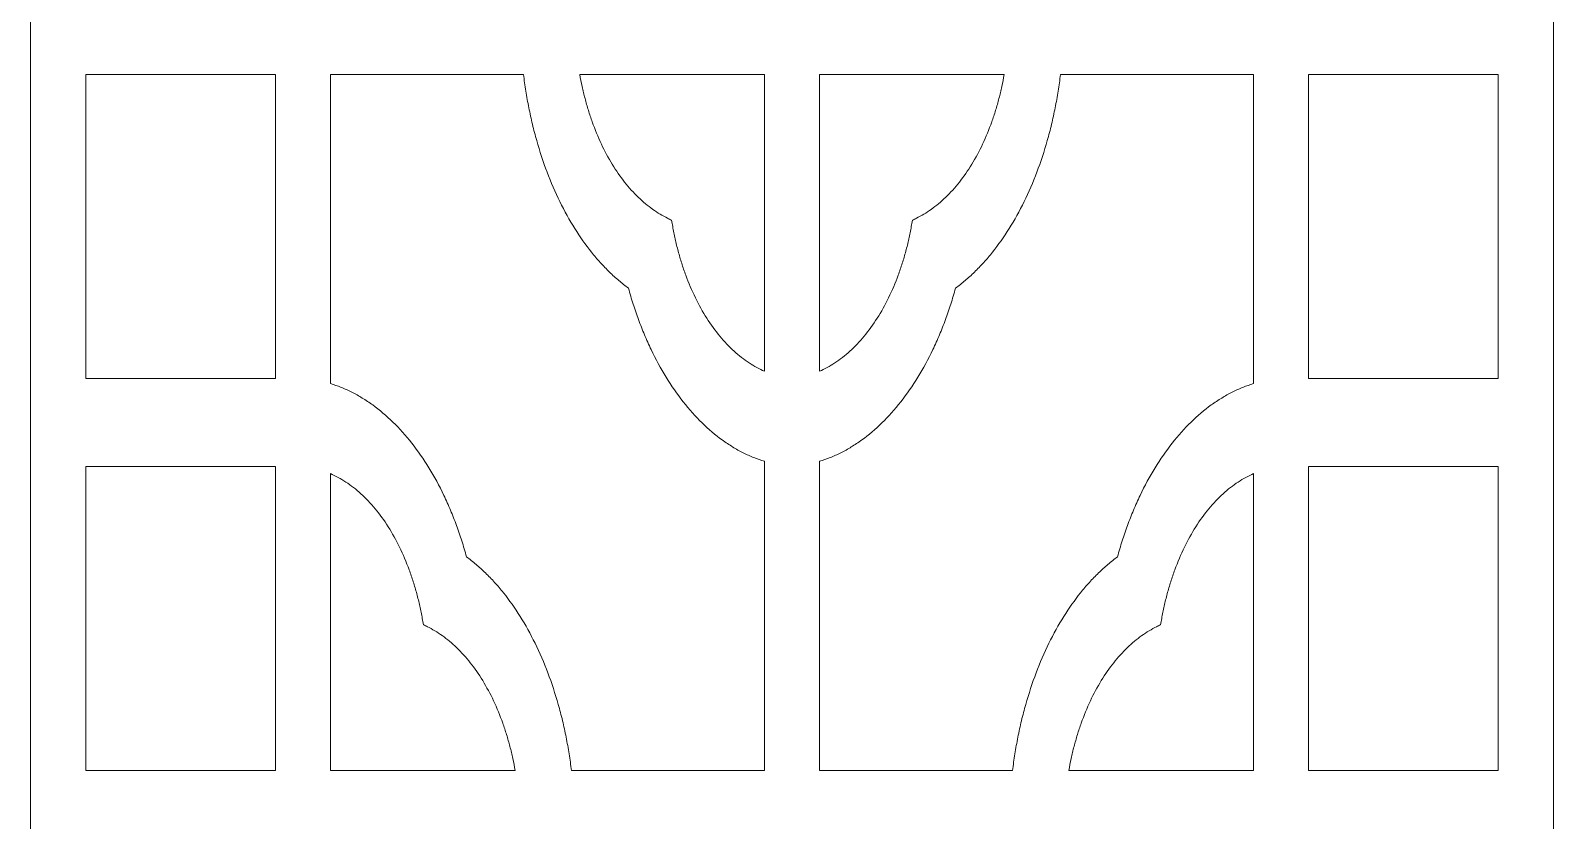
# Model space of a CAD drawing. Header units: centimetres. Extents: x -20.1 to -10.2, y -9.5 to 9.5.
# Drawn here: x -20.05 to -15.501, y -2.359 to 0 of the extents above; entities that cross this region are included whole.
import ezdxf

# ---------------------------------------------------------------- set-up
doc = ezdxf.new("R2010")
doc.units = ezdxf.units.CM
doc.header["$MEASUREMENT"] = 0
doc.layers.add('layer 1', color=7, linetype='Continuous')

msp = doc.modelspace()

# ---------------------------------------------------------------- linework, layer by layer
at = {"layer": 'layer 1', "color": 250, "lineweight": 9}
msp.add_open_spline([(-15.50075, 9.5), (-15.50075, 3.16666), (-15.50075, -3.16667), (-15.50075, -9.5), (-15.50075, -9.5), (-17.01717, -9.5), (-18.53362, -9.5), (-20.05006, -9.5), (-20.05006, -9.5), (-20.05006, -3.16667), (-20.05006, 3.16666), (-20.05006, 9.5), (-20.05006, 9.5), (-18.53362, 9.5), (-17.01717, 9.5), (-15.50075, 9.5)], degree=3, knots=[0, 0, 0, 0, 0.2, 0.2, 0.2, 0.2, 0.4, 0.4, 0.4, 0.4, 0.6, 0.6, 0.6, 0.6, 1, 1, 1, 1], dxfattribs=at)
at = {"layer": 'layer 1', "color": 7, "lineweight": 9}
for points, knots in [([(-19.88465, -1.03937), (-19.69574, -1.03937), (-19.50683, -1.03937), (-19.31798, -1.03937), (-19.31798, -1.03937), (-19.31798, -0.73667), (-19.31798, -0.43394), (-19.31798, -0.13112), (-19.31798, -0.13112), (-19.50683, -0.13112), (-19.69574, -0.13112), (-19.88465, -0.13112), (-19.88465, -0.13112), (-19.88465, -0.43394), (-19.88465, -0.73667), (-19.88465, -1.03937)], [0, 0, 0, 0, 0.2, 0.2, 0.2, 0.2, 0.4, 0.4, 0.4, 0.4, 0.6, 0.6, 0.6, 0.6, 1, 1, 1, 1]), ([(-17.85725, -1.28656), (-17.86793, -1.28334), (-17.87855, -1.27961), (-17.88919, -1.27549), (-17.88919, -1.27549), (-17.89984, -1.27122), (-17.91048, -1.26635), (-17.92104, -1.26109), (-17.92104, -1.26109), (-17.93165, -1.2558), (-17.94221, -1.24999), (-17.95264, -1.24356), (-17.95264, -1.24356), (-17.96317, -1.23715), (-17.97357, -1.2303), (-17.98383, -1.22284), (-17.98383, -1.22284), (-18.00454, -1.20783), (-18.02469, -1.19084), (-18.04418, -1.17178), (-18.04418, -1.17178), (-18.06376, -1.15271), (-18.08255, -1.13169), (-18.10056, -1.10878), (-18.10056, -1.10878), (-18.11855, -1.08589), (-18.1356, -1.06132), (-18.15165, -1.03513), (-18.15165, -1.03513), (-18.16765, -1.00903), (-18.18257, -0.98145), (-18.19634, -0.95256), (-18.19634, -0.95256), (-18.20326, -0.93827), (-18.20981, -0.92357), (-18.2161, -0.90865), (-18.2161, -0.90865), (-18.22232, -0.89383), (-18.22825, -0.8787), (-18.2339, -0.86324), (-18.2339, -0.86324), (-18.23955, -0.84803), (-18.24485, -0.83248), (-18.24987, -0.81684), (-18.24987, -0.81684), (-18.25483, -0.80121), (-18.25949, -0.78545), (-18.26391, -0.76951), (-18.26391, -0.76951), (-18.27353, -0.76244), (-18.28307, -0.7549), (-18.29251, -0.74693), (-18.29251, -0.74693), (-18.30198, -0.73884), (-18.31133, -0.73033), (-18.32057, -0.72134), (-18.32057, -0.72134), (-18.32983, -0.71231), (-18.33897, -0.70287), (-18.3479, -0.69295), (-18.3479, -0.69295), (-18.35698, -0.68299), (-18.36579, -0.67253), (-18.37442, -0.66176), (-18.37442, -0.66176), (-18.3919, -0.6399), (-18.40853, -0.61639), (-18.42428, -0.59122), (-18.42428, -0.59122), (-18.44007, -0.56593), (-18.45493, -0.53919), (-18.46876, -0.51102), (-18.46876, -0.51102), (-18.48259, -0.48296), (-18.49534, -0.45352), (-18.50695, -0.42297), (-18.50695, -0.42297), (-18.51844, -0.3925), (-18.52881, -0.36102), (-18.53795, -0.32878), (-18.53795, -0.32878), (-18.54252, -0.31272), (-18.54679, -0.29649), (-18.5507, -0.2801), (-18.5507, -0.2801), (-18.55461, -0.26374), (-18.55816, -0.24738), (-18.5615, -0.23078), (-18.5615, -0.23078), (-18.56475, -0.21433), (-18.56769, -0.19773), (-18.5704, -0.18107), (-18.5704, -0.18107), (-18.57299, -0.16447), (-18.57533, -0.14781), (-18.57735, -0.13112), (-18.57735, -0.13112), (-18.76965, -0.13112), (-18.96199, -0.13112), (-19.15427, -0.13112), (-19.15427, -0.13112), (-19.15427, -0.4389), (-19.15427, -0.74672), (-19.15427, -1.05462), (-19.15427, -1.05462), (-19.14362, -1.05772), (-19.13298, -1.06144), (-19.12236, -1.06568), (-19.12236, -1.06568), (-19.11172, -1.06995), (-19.1011, -1.07471), (-19.09052, -1.08), (-19.09052, -1.08), (-19.0799, -1.08526), (-19.06932, -1.09119), (-19.05891, -1.0975), (-19.05891, -1.0975), (-19.04842, -1.10394), (-19.03798, -1.11085), (-19.02773, -1.11831), (-19.02773, -1.11831), (-19.00701, -1.13326), (-18.98686, -1.15034), (-18.96741, -1.16928), (-18.96741, -1.16928), (-18.9478, -1.18847), (-18.929, -1.20949), (-18.91099, -1.23228), (-18.91099, -1.23228), (-18.89301, -1.25517), (-18.87596, -1.27973), (-18.8599, -1.30593), (-18.8599, -1.30593), (-18.8439, -1.33206), (-18.82899, -1.3596), (-18.81515, -1.3885), (-18.81515, -1.3885), (-18.80833, -1.40291), (-18.80174, -1.41752), (-18.79546, -1.43256), (-18.79546, -1.43256), (-18.7892, -1.44735), (-18.78328, -1.46248), (-18.77759, -1.47781), (-18.77759, -1.47781), (-18.772, -1.49315), (-18.76671, -1.50858), (-18.76169, -1.52434), (-18.76169, -1.52434), (-18.75672, -1.53988), (-18.752, -1.55561), (-18.74764, -1.57158), (-18.74764, -1.57158), (-18.73802, -1.5787), (-18.72849, -1.58616), (-18.71907, -1.59425), (-18.71907, -1.59425), (-18.70957, -1.60225), (-18.70019, -1.61082), (-18.69099, -1.61975), (-18.69099, -1.61975), (-18.68173, -1.62874), (-18.67261, -1.63828), (-18.66359, -1.64814), (-18.66359, -1.64814), (-18.65457, -1.65818), (-18.64576, -1.66853), (-18.63707, -1.67941), (-18.63707, -1.67941), (-18.61966, -1.70128), (-18.60303, -1.72479), (-18.58727, -1.74987), (-18.58727, -1.74987), (-18.57142, -1.77513), (-18.55663, -1.80187), (-18.5428, -1.83004), (-18.5428, -1.83004), (-18.52896, -1.85822), (-18.51621, -1.88766), (-18.5046, -1.91821), (-18.5046, -1.91821), (-18.49306, -1.94867), (-18.48271, -1.98007), (-18.47357, -2.0124), (-18.47357, -2.0124), (-18.46903, -2.02842), (-18.46479, -2.0446), (-18.46085, -2.06108), (-18.46085, -2.06108), (-18.45697, -2.07735), (-18.45333, -2.09383), (-18.45005, -2.1104), (-18.45005, -2.1104), (-18.44681, -2.12685), (-18.4438, -2.14342), (-18.44115, -2.16011), (-18.44115, -2.16011), (-18.43851, -2.17668), (-18.43619, -2.19328), (-18.43418, -2.20994), (-18.43418, -2.20994), (-18.24187, -2.20994), (-18.04956, -2.20994), (-17.85725, -2.20994), (-17.85725, -2.20994), (-17.85725, -1.90215), (-17.85725, -1.59434), (-17.85725, -1.28656)], [0, 0, 0, 0, 0.0188679, 0.0188679, 0.0188679, 0.0188679, 0.0377358, 0.0377358, 0.0377358, 0.0377358, 0.0566038, 0.0566038, 0.0566038, 0.0566038, 0.0754717, 0.0754717, 0.0754717, 0.0754717, 0.0943396, 0.0943396, 0.0943396, 0.0943396, 0.1132075, 0.1132075, 0.1132075, 0.1132075, 0.1320755, 0.1320755, 0.1320755, 0.1320755, 0.1509434, 0.1509434, 0.1509434, 0.1509434, 0.1698113, 0.1698113, 0.1698113, 0.1698113, 0.1886792, 0.1886792, 0.1886792, 0.1886792, 0.2075472, 0.2075472, 0.2075472, 0.2075472, 0.2264151, 0.2264151, 0.2264151, 0.2264151, 0.245283, 0.245283, 0.245283, 0.245283, 0.2641509, 0.2641509, 0.2641509, 0.2641509, 0.2830189, 0.2830189, 0.2830189, 0.2830189, 0.3018868, 0.3018868, 0.3018868, 0.3018868, 0.3207547, 0.3207547, 0.3207547, 0.3207547, 0.3396226, 0.3396226, 0.3396226, 0.3396226, 0.3584906, 0.3584906, 0.3584906, 0.3584906, 0.3773585, 0.3773585, 0.3773585, 0.3773585, 0.3962264, 0.3962264, 0.3962264, 0.3962264, 0.4150943, 0.4150943, 0.4150943, 0.4150943, 0.4339623, 0.4339623, 0.4339623, 0.4339623, 0.4528302, 0.4528302, 0.4528302, 0.4528302, 0.4716981, 0.4716981, 0.4716981, 0.4716981, 0.490566, 0.490566, 0.490566, 0.490566, 0.509434, 0.509434, 0.509434, 0.509434, 0.5283019, 0.5283019, 0.5283019, 0.5283019, 0.5471698, 0.5471698, 0.5471698, 0.5471698, 0.5660377, 0.5660377, 0.5660377, 0.5660377, 0.5849057, 0.5849057, 0.5849057, 0.5849057, 0.6037736, 0.6037736, 0.6037736, 0.6037736, 0.6226415, 0.6226415, 0.6226415, 0.6226415, 0.6415094, 0.6415094, 0.6415094, 0.6415094, 0.6603774, 0.6603774, 0.6603774, 0.6603774, 0.6792453, 0.6792453, 0.6792453, 0.6792453, 0.6981132, 0.6981132, 0.6981132, 0.6981132, 0.7169811, 0.7169811, 0.7169811, 0.7169811, 0.7358491, 0.7358491, 0.7358491, 0.7358491, 0.754717, 0.754717, 0.754717, 0.754717, 0.7735849, 0.7735849, 0.7735849, 0.7735849, 0.7924528, 0.7924528, 0.7924528, 0.7924528, 0.8113208, 0.8113208, 0.8113208, 0.8113208, 0.8301887, 0.8301887, 0.8301887, 0.8301887, 0.8490566, 0.8490566, 0.8490566, 0.8490566, 0.8679245, 0.8679245, 0.8679245, 0.8679245, 0.8867925, 0.8867925, 0.8867925, 0.8867925, 0.9056604, 0.9056604, 0.9056604, 0.9056604, 0.9245283, 0.9245283, 0.9245283, 0.9245283, 0.9433962, 0.9433962, 0.9433962, 0.9433962, 0.9622642, 0.9622642, 0.9622642, 0.9622642, 1, 1, 1, 1]), ([(-17.85725, -0.13112), (-18.04126, -0.13112), (-18.22527, -0.13112), (-18.40931, -0.13112), (-18.40931, -0.13112), (-18.40717, -0.14324), (-18.4048, -0.15527), (-18.40221, -0.16727), (-18.40221, -0.16727), (-18.39956, -0.1793), (-18.39671, -0.1912), (-18.39367, -0.20302), (-18.39367, -0.20302), (-18.39054, -0.21493), (-18.38718, -0.22675), (-18.38363, -0.23836), (-18.38363, -0.23836), (-18.37999, -0.25005), (-18.3762, -0.26166), (-18.37211, -0.27294), (-18.37211, -0.27294), (-18.36393, -0.29585), (-18.35482, -0.3179), (-18.34486, -0.33904), (-18.34486, -0.33904), (-18.33482, -0.36027), (-18.32399, -0.3806), (-18.31233, -0.39966), (-18.31233, -0.39966), (-18.30072, -0.41873), (-18.28836, -0.43653), (-18.27531, -0.45301), (-18.27531, -0.45301), (-18.26235, -0.46949), (-18.24879, -0.48449), (-18.23462, -0.49808), (-18.23462, -0.49808), (-18.2207, -0.51153), (-18.20629, -0.52356), (-18.19147, -0.53411), (-18.19147, -0.53411), (-18.18419, -0.53931), (-18.17682, -0.54418), (-18.16937, -0.54863), (-18.16937, -0.54863), (-18.16197, -0.55297), (-18.15451, -0.55702), (-18.14699, -0.56075), (-18.14699, -0.56075), (-18.14305, -0.56262), (-18.13918, -0.56457), (-18.13524, -0.56644), (-18.13524, -0.56644), (-18.13409, -0.57278), (-18.13295, -0.5791), (-18.13181, -0.58529), (-18.13181, -0.58529), (-18.12958, -0.59774), (-18.12709, -0.61007), (-18.12441, -0.62228), (-18.12441, -0.62228), (-18.12164, -0.6347), (-18.11867, -0.64694), (-18.11539, -0.65906), (-18.11539, -0.65906), (-18.11214, -0.67118), (-18.10859, -0.68333), (-18.10486, -0.69511), (-18.10486, -0.69511), (-18.1011, -0.70714), (-18.09704, -0.71896), (-18.09274, -0.73054), (-18.09274, -0.73054), (-18.08414, -0.75396), (-18.07458, -0.77646), (-18.06412, -0.7979), (-18.06412, -0.7979), (-18.05359, -0.81955), (-18.04213, -0.84006), (-18.02993, -0.85933), (-18.02993, -0.85933), (-18.01772, -0.87849), (-18.00476, -0.89641), (-17.99107, -0.91298), (-17.99107, -0.91298), (-17.97745, -0.92937), (-17.96326, -0.94429), (-17.94849, -0.95776), (-17.94849, -0.95776), (-17.93394, -0.9709), (-17.9189, -0.9826), (-17.90347, -0.99276), (-17.90347, -0.99276), (-17.89593, -0.99772), (-17.8882, -1.00229), (-17.88044, -1.00644), (-17.88044, -1.00644), (-17.87277, -1.01056), (-17.86504, -1.01441), (-17.85725, -1.01772), (-17.85725, -1.01772), (-17.85725, -0.72227), (-17.85725, -0.42669), (-17.85725, -0.13112)], [0, 0, 0, 0, 0.037037, 0.037037, 0.037037, 0.037037, 0.0740741, 0.0740741, 0.0740741, 0.0740741, 0.1111111, 0.1111111, 0.1111111, 0.1111111, 0.1481481, 0.1481481, 0.1481481, 0.1481481, 0.1851852, 0.1851852, 0.1851852, 0.1851852, 0.2222222, 0.2222222, 0.2222222, 0.2222222, 0.2592593, 0.2592593, 0.2592593, 0.2592593, 0.2962963, 0.2962963, 0.2962963, 0.2962963, 0.3333333, 0.3333333, 0.3333333, 0.3333333, 0.3703704, 0.3703704, 0.3703704, 0.3703704, 0.4074074, 0.4074074, 0.4074074, 0.4074074, 0.4444444, 0.4444444, 0.4444444, 0.4444444, 0.4814815, 0.4814815, 0.4814815, 0.4814815, 0.5185185, 0.5185185, 0.5185185, 0.5185185, 0.5555556, 0.5555556, 0.5555556, 0.5555556, 0.5925926, 0.5925926, 0.5925926, 0.5925926, 0.6296296, 0.6296296, 0.6296296, 0.6296296, 0.6666667, 0.6666667, 0.6666667, 0.6666667, 0.7037037, 0.7037037, 0.7037037, 0.7037037, 0.7407407, 0.7407407, 0.7407407, 0.7407407, 0.7777778, 0.7777778, 0.7777778, 0.7777778, 0.8148148, 0.8148148, 0.8148148, 0.8148148, 0.8518519, 0.8518519, 0.8518519, 0.8518519, 0.8888889, 0.8888889, 0.8888889, 0.8888889, 0.9259259, 0.9259259, 0.9259259, 0.9259259, 1, 1, 1, 1]), ([(-17.14155, -0.13112), (-17.32556, -0.13112), (-17.5096, -0.13112), (-17.69358, -0.13112), (-17.69358, -0.13112), (-17.69358, -0.42669), (-17.69358, -0.72227), (-17.69358, -1.01772), (-17.69358, -1.01772), (-17.68582, -1.01441), (-17.67809, -1.01056), (-17.67039, -1.00644), (-17.67039, -1.00644), (-17.66266, -1.00229), (-17.65493, -0.99772), (-17.64733, -0.99276), (-17.64733, -0.99276), (-17.63193, -0.9826), (-17.61692, -0.9709), (-17.60231, -0.95776), (-17.60231, -0.95776), (-17.5876, -0.94429), (-17.57335, -0.92937), (-17.55979, -0.91298), (-17.55979, -0.91298), (-17.5461, -0.89641), (-17.53317, -0.87849), (-17.52087, -0.85933), (-17.52087, -0.85933), (-17.50867, -0.84006), (-17.49727, -0.81955), (-17.48674, -0.7979), (-17.48674, -0.7979), (-17.47622, -0.77646), (-17.46672, -0.75396), (-17.45806, -0.73054), (-17.45806, -0.73054), (-17.45382, -0.71896), (-17.44976, -0.70714), (-17.446, -0.69511), (-17.446, -0.69511), (-17.44221, -0.68333), (-17.43872, -0.67118), (-17.43547, -0.65906), (-17.43547, -0.65906), (-17.43219, -0.64694), (-17.42922, -0.6347), (-17.42645, -0.62228), (-17.42645, -0.62228), (-17.42371, -0.61007), (-17.42122, -0.59774), (-17.41899, -0.58529), (-17.41899, -0.58529), (-17.41785, -0.5791), (-17.41677, -0.57278), (-17.41562, -0.56644), (-17.41562, -0.56644), (-17.41168, -0.56457), (-17.40775, -0.56262), (-17.40387, -0.56075), (-17.40387, -0.56075), (-17.39635, -0.55702), (-17.38889, -0.55297), (-17.38149, -0.54863), (-17.38149, -0.54863), (-17.37404, -0.54418), (-17.36667, -0.53931), (-17.35933, -0.53411), (-17.35933, -0.53411), (-17.34457, -0.52356), (-17.33016, -0.51153), (-17.31618, -0.49808), (-17.31618, -0.49808), (-17.30207, -0.48449), (-17.28851, -0.46949), (-17.27555, -0.45301), (-17.27555, -0.45301), (-17.2625, -0.43653), (-17.25014, -0.41873), (-17.23847, -0.39966), (-17.23847, -0.39966), (-17.22687, -0.3806), (-17.21598, -0.36027), (-17.206, -0.33904), (-17.206, -0.33904), (-17.19598, -0.3179), (-17.18693, -0.29585), (-17.17875, -0.27294), (-17.17875, -0.27294), (-17.17466, -0.26166), (-17.17081, -0.25005), (-17.16723, -0.23836), (-17.16723, -0.23836), (-17.16369, -0.22675), (-17.16032, -0.21493), (-17.15719, -0.20302), (-17.15719, -0.20302), (-17.15409, -0.1912), (-17.15124, -0.1793), (-17.14865, -0.16727), (-17.14865, -0.16727), (-17.14606, -0.15527), (-17.14369, -0.14324), (-17.14155, -0.13112)], [0, 0, 0, 0, 0.037037, 0.037037, 0.037037, 0.037037, 0.0740741, 0.0740741, 0.0740741, 0.0740741, 0.1111111, 0.1111111, 0.1111111, 0.1111111, 0.1481481, 0.1481481, 0.1481481, 0.1481481, 0.1851852, 0.1851852, 0.1851852, 0.1851852, 0.2222222, 0.2222222, 0.2222222, 0.2222222, 0.2592593, 0.2592593, 0.2592593, 0.2592593, 0.2962963, 0.2962963, 0.2962963, 0.2962963, 0.3333333, 0.3333333, 0.3333333, 0.3333333, 0.3703704, 0.3703704, 0.3703704, 0.3703704, 0.4074074, 0.4074074, 0.4074074, 0.4074074, 0.4444444, 0.4444444, 0.4444444, 0.4444444, 0.4814815, 0.4814815, 0.4814815, 0.4814815, 0.5185185, 0.5185185, 0.5185185, 0.5185185, 0.5555556, 0.5555556, 0.5555556, 0.5555556, 0.5925926, 0.5925926, 0.5925926, 0.5925926, 0.6296296, 0.6296296, 0.6296296, 0.6296296, 0.6666667, 0.6666667, 0.6666667, 0.6666667, 0.7037037, 0.7037037, 0.7037037, 0.7037037, 0.7407407, 0.7407407, 0.7407407, 0.7407407, 0.7777778, 0.7777778, 0.7777778, 0.7777778, 0.8148148, 0.8148148, 0.8148148, 0.8148148, 0.8518519, 0.8518519, 0.8518519, 0.8518519, 0.8888889, 0.8888889, 0.8888889, 0.8888889, 0.9259259, 0.9259259, 0.9259259, 0.9259259, 1, 1, 1, 1]), ([(-17.11668, -2.20994), (-17.11464, -2.19328), (-17.11229, -2.17668), (-17.10965, -2.16011), (-17.10965, -2.16011), (-17.107, -2.14342), (-17.10405, -2.12685), (-17.10081, -2.1104), (-17.10081, -2.1104), (-17.09747, -2.09383), (-17.09389, -2.07735), (-17.08995, -2.06108), (-17.08995, -2.06108), (-17.08604, -2.0446), (-17.08183, -2.02842), (-17.07726, -2.0124), (-17.07726, -2.0124), (-17.06812, -1.98007), (-17.05774, -1.94867), (-17.04626, -1.91821), (-17.04626, -1.91821), (-17.03465, -1.88766), (-17.0219, -1.85822), (-17.00807, -1.83004), (-17.00807, -1.83004), (-16.99423, -1.80187), (-16.97941, -1.77513), (-16.96356, -1.74987), (-16.96356, -1.74987), (-16.94783, -1.72479), (-16.9312, -1.70128), (-16.91373, -1.67941), (-16.91373, -1.67941), (-16.9051, -1.66853), (-16.89623, -1.65818), (-16.88721, -1.64814), (-16.88721, -1.64814), (-16.87825, -1.63828), (-16.86913, -1.62874), (-16.85987, -1.61975), (-16.85987, -1.61975), (-16.85064, -1.61082), (-16.84129, -1.60225), (-16.83179, -1.59425), (-16.83179, -1.59425), (-16.82237, -1.58616), (-16.81284, -1.5787), (-16.80319, -1.57158), (-16.80319, -1.57158), (-16.7988, -1.55561), (-16.79414, -1.53988), (-16.78917, -1.52434), (-16.78917, -1.52434), (-16.78415, -1.50858), (-16.77886, -1.49315), (-16.77321, -1.47781), (-16.77321, -1.47781), (-16.76755, -1.46248), (-16.7616, -1.44735), (-16.75537, -1.43256), (-16.75537, -1.43256), (-16.74912, -1.41752), (-16.74253, -1.40291), (-16.73565, -1.3885), (-16.73565, -1.3885), (-16.72187, -1.3596), (-16.70696, -1.33206), (-16.69096, -1.30593), (-16.69096, -1.30593), (-16.6749, -1.27973), (-16.65785, -1.25517), (-16.63984, -1.23228), (-16.63984, -1.23228), (-16.62186, -1.20949), (-16.60306, -1.18847), (-16.58346, -1.16928), (-16.58346, -1.16928), (-16.564, -1.15034), (-16.54385, -1.13326), (-16.52313, -1.11831), (-16.52313, -1.11831), (-16.51288, -1.11085), (-16.50244, -1.10394), (-16.49195, -1.0975), (-16.49195, -1.0975), (-16.48148, -1.09119), (-16.47096, -1.08526), (-16.46034, -1.08), (-16.46034, -1.08), (-16.44979, -1.07471), (-16.43917, -1.06995), (-16.4285, -1.06568), (-16.4285, -1.06568), (-16.41785, -1.06144), (-16.40724, -1.05772), (-16.39656, -1.05462), (-16.39656, -1.05462), (-16.39656, -0.74672), (-16.39656, -0.4389), (-16.39656, -0.13112), (-16.39656, -0.13112), (-16.58887, -0.13112), (-16.78118, -0.13112), (-16.97348, -0.13112), (-16.97348, -0.13112), (-16.9755, -0.14781), (-16.97781, -0.16447), (-16.98046, -0.18107), (-16.98046, -0.18107), (-16.98311, -0.19773), (-16.98611, -0.21433), (-16.98936, -0.23078), (-16.98936, -0.23078), (-16.99264, -0.24738), (-16.99625, -0.26374), (-17.00016, -0.2801), (-17.00016, -0.2801), (-17.0041, -0.29649), (-17.00834, -0.31272), (-17.01288, -0.32878), (-17.01288, -0.32878), (-17.02199, -0.36102), (-17.03236, -0.3925), (-17.04391, -0.42297), (-17.04391, -0.42297), (-17.05552, -0.45352), (-17.06827, -0.48296), (-17.0821, -0.51102), (-17.0821, -0.51102), (-17.09587, -0.53919), (-17.11073, -0.56593), (-17.12658, -0.59122), (-17.12658, -0.59122), (-17.14233, -0.61639), (-17.15896, -0.6399), (-17.17638, -0.66176), (-17.17638, -0.66176), (-17.18501, -0.67253), (-17.19388, -0.68299), (-17.2029, -0.69295), (-17.2029, -0.69295), (-17.21186, -0.70287), (-17.22103, -0.71231), (-17.23029, -0.72134), (-17.23029, -0.72134), (-17.2395, -0.73033), (-17.24888, -0.73884), (-17.25835, -0.74693), (-17.25835, -0.74693), (-17.26779, -0.7549), (-17.27733, -0.76244), (-17.28695, -0.76951), (-17.28695, -0.76951), (-17.29131, -0.78545), (-17.29603, -0.80121), (-17.30099, -0.81684), (-17.30099, -0.81684), (-17.30598, -0.83248), (-17.31131, -0.84803), (-17.3169, -0.86324), (-17.3169, -0.86324), (-17.32255, -0.8787), (-17.32851, -0.89383), (-17.33476, -0.90865), (-17.33476, -0.90865), (-17.34105, -0.92357), (-17.3476, -0.93827), (-17.35446, -0.95256), (-17.35446, -0.95256), (-17.36829, -0.98145), (-17.38321, -1.00903), (-17.39921, -1.03513), (-17.39921, -1.03513), (-17.41526, -1.06132), (-17.43231, -1.08589), (-17.45027, -1.10878), (-17.45027, -1.10878), (-17.46825, -1.13169), (-17.4871, -1.15271), (-17.50671, -1.17178), (-17.50671, -1.17178), (-17.52617, -1.19084), (-17.54632, -1.20783), (-17.56703, -1.22284), (-17.56703, -1.22284), (-17.57729, -1.2303), (-17.58769, -1.23715), (-17.59822, -1.24356), (-17.59822, -1.24356), (-17.60862, -1.24999), (-17.61921, -1.2558), (-17.62982, -1.26109), (-17.62982, -1.26109), (-17.64038, -1.26635), (-17.65099, -1.27122), (-17.66167, -1.27549), (-17.66167, -1.27549), (-17.67225, -1.27961), (-17.68293, -1.28334), (-17.69358, -1.28656), (-17.69358, -1.28656), (-17.69358, -1.59434), (-17.69358, -1.90215), (-17.69358, -2.20994), (-17.69358, -2.20994), (-17.5013, -2.20994), (-17.30896, -2.20994), (-17.11668, -2.20994)], [0, 0, 0, 0, 0.0188679, 0.0188679, 0.0188679, 0.0188679, 0.0377358, 0.0377358, 0.0377358, 0.0377358, 0.0566038, 0.0566038, 0.0566038, 0.0566038, 0.0754717, 0.0754717, 0.0754717, 0.0754717, 0.0943396, 0.0943396, 0.0943396, 0.0943396, 0.1132075, 0.1132075, 0.1132075, 0.1132075, 0.1320755, 0.1320755, 0.1320755, 0.1320755, 0.1509434, 0.1509434, 0.1509434, 0.1509434, 0.1698113, 0.1698113, 0.1698113, 0.1698113, 0.1886792, 0.1886792, 0.1886792, 0.1886792, 0.2075472, 0.2075472, 0.2075472, 0.2075472, 0.2264151, 0.2264151, 0.2264151, 0.2264151, 0.245283, 0.245283, 0.245283, 0.245283, 0.2641509, 0.2641509, 0.2641509, 0.2641509, 0.2830189, 0.2830189, 0.2830189, 0.2830189, 0.3018868, 0.3018868, 0.3018868, 0.3018868, 0.3207547, 0.3207547, 0.3207547, 0.3207547, 0.3396226, 0.3396226, 0.3396226, 0.3396226, 0.3584906, 0.3584906, 0.3584906, 0.3584906, 0.3773585, 0.3773585, 0.3773585, 0.3773585, 0.3962264, 0.3962264, 0.3962264, 0.3962264, 0.4150943, 0.4150943, 0.4150943, 0.4150943, 0.4339623, 0.4339623, 0.4339623, 0.4339623, 0.4528302, 0.4528302, 0.4528302, 0.4528302, 0.4716981, 0.4716981, 0.4716981, 0.4716981, 0.490566, 0.490566, 0.490566, 0.490566, 0.509434, 0.509434, 0.509434, 0.509434, 0.5283019, 0.5283019, 0.5283019, 0.5283019, 0.5471698, 0.5471698, 0.5471698, 0.5471698, 0.5660377, 0.5660377, 0.5660377, 0.5660377, 0.5849057, 0.5849057, 0.5849057, 0.5849057, 0.6037736, 0.6037736, 0.6037736, 0.6037736, 0.6226415, 0.6226415, 0.6226415, 0.6226415, 0.6415094, 0.6415094, 0.6415094, 0.6415094, 0.6603774, 0.6603774, 0.6603774, 0.6603774, 0.6792453, 0.6792453, 0.6792453, 0.6792453, 0.6981132, 0.6981132, 0.6981132, 0.6981132, 0.7169811, 0.7169811, 0.7169811, 0.7169811, 0.7358491, 0.7358491, 0.7358491, 0.7358491, 0.754717, 0.754717, 0.754717, 0.754717, 0.7735849, 0.7735849, 0.7735849, 0.7735849, 0.7924528, 0.7924528, 0.7924528, 0.7924528, 0.8113208, 0.8113208, 0.8113208, 0.8113208, 0.8301887, 0.8301887, 0.8301887, 0.8301887, 0.8490566, 0.8490566, 0.8490566, 0.8490566, 0.8679245, 0.8679245, 0.8679245, 0.8679245, 0.8867925, 0.8867925, 0.8867925, 0.8867925, 0.9056604, 0.9056604, 0.9056604, 0.9056604, 0.9245283, 0.9245283, 0.9245283, 0.9245283, 0.9433962, 0.9433962, 0.9433962, 0.9433962, 0.9622642, 0.9622642, 0.9622642, 0.9622642, 1, 1, 1, 1]), ([(-16.23288, -1.03937), (-16.04397, -1.03937), (-15.85512, -1.03937), (-15.66618, -1.03937), (-15.66618, -1.03937), (-15.66618, -0.73667), (-15.66618, -0.43394), (-15.66618, -0.13112), (-15.66618, -0.13112), (-15.85512, -0.13112), (-16.04397, -0.13112), (-16.23288, -0.13112), (-16.23288, -0.13112), (-16.23288, -0.43394), (-16.23288, -0.73667), (-16.23288, -1.03937)], [0, 0, 0, 0, 0.2, 0.2, 0.2, 0.2, 0.4, 0.4, 0.4, 0.4, 0.6, 0.6, 0.6, 0.6, 1, 1, 1, 1]), ([(-19.31798, -2.20994), (-19.31798, -1.90724), (-19.31798, -1.60451), (-19.31798, -1.30169), (-19.31798, -1.30169), (-19.50683, -1.30169), (-19.69574, -1.30169), (-19.88465, -1.30169), (-19.88465, -1.30169), (-19.88465, -1.60451), (-19.88465, -1.90724), (-19.88465, -2.20994), (-19.88465, -2.20994), (-19.69574, -2.20994), (-19.50683, -2.20994), (-19.31798, -2.20994)], [0, 0, 0, 0, 0.2, 0.2, 0.2, 0.2, 0.4, 0.4, 0.4, 0.4, 0.6, 0.6, 0.6, 0.6, 1, 1, 1, 1]), ([(-15.66618, -1.30169), (-15.85512, -1.30169), (-16.04397, -1.30169), (-16.23288, -1.30169), (-16.23288, -1.30169), (-16.23288, -1.60451), (-16.23288, -1.90724), (-16.23288, -2.20994), (-16.23288, -2.20994), (-16.04397, -2.20994), (-15.85512, -2.20994), (-15.66618, -2.20994), (-15.66618, -2.20994), (-15.66618, -1.90724), (-15.66618, -1.60451), (-15.66618, -1.30169)], [0, 0, 0, 0, 0.2, 0.2, 0.2, 0.2, 0.4, 0.4, 0.4, 0.4, 0.6, 0.6, 0.6, 0.6, 1, 1, 1, 1]), ([(-18.60225, -2.20994), (-18.60438, -2.19782), (-18.60676, -2.18579), (-18.60934, -2.17388), (-18.60934, -2.17388), (-18.61193, -2.16176), (-18.61485, -2.14985), (-18.61791, -2.13804), (-18.61791, -2.13804), (-18.62101, -2.12613), (-18.62438, -2.11431), (-18.62796, -2.10273), (-18.62796, -2.10273), (-18.63154, -2.091), (-18.63536, -2.07952), (-18.63945, -2.06812), (-18.63945, -2.06812), (-18.64762, -2.0452), (-18.65671, -2.02316), (-18.66669, -2.00202), (-18.66669, -2.00202), (-18.6767, -1.98079), (-18.68756, -1.96058), (-18.69923, -1.94152), (-18.69923, -1.94152), (-18.71083, -1.92245), (-18.72319, -1.90462), (-18.73628, -1.88805), (-18.73628, -1.88805), (-18.74921, -1.87169), (-18.76277, -1.85669), (-18.77687, -1.843), (-18.77687, -1.843), (-18.79086, -1.82953), (-18.80526, -1.8175), (-18.82005, -1.80704), (-18.82005, -1.80704), (-18.82739, -1.80187), (-18.83473, -1.79699), (-18.84219, -1.79254), (-18.84219, -1.79254), (-18.84958, -1.78809), (-18.85707, -1.78403), (-18.86456, -1.78042), (-18.86456, -1.78042), (-18.8685, -1.77847), (-18.87238, -1.77658), (-18.87632, -1.77462), (-18.87632, -1.77462), (-18.87746, -1.7684), (-18.8786, -1.76208), (-18.87969, -1.75577), (-18.87969, -1.75577), (-18.88197, -1.74332), (-18.88441, -1.73102), (-18.88714, -1.71878), (-18.88714, -1.71878), (-18.88988, -1.70645), (-18.89292, -1.69421), (-18.89617, -1.68212), (-18.89617, -1.68212), (-18.89944, -1.66988), (-18.90296, -1.65788), (-18.90669, -1.64594), (-18.90669, -1.64594), (-18.91048, -1.63395), (-18.91451, -1.62222), (-18.91881, -1.61064), (-18.91881, -1.61064), (-18.92741, -1.58722), (-18.93694, -1.56472), (-18.94744, -1.54319), (-18.94744, -1.54319), (-18.95796, -1.52163), (-18.96936, -1.50112), (-18.98163, -1.48184), (-18.98163, -1.48184), (-18.99387, -1.4626), (-19.0068, -1.44465), (-19.02048, -1.4282), (-19.02048, -1.4282), (-19.0341, -1.41172), (-19.0483, -1.3968), (-19.063, -1.38342), (-19.063, -1.38342), (-19.07762, -1.37019), (-19.09265, -1.35846), (-19.10808, -1.34842), (-19.10808, -1.34842), (-19.11566, -1.34346), (-19.12336, -1.33888), (-19.13108, -1.33464), (-19.13108, -1.33464), (-19.13878, -1.33049), (-19.14651, -1.32677), (-19.15427, -1.32334), (-19.15427, -1.32334), (-19.15427, -1.61891), (-19.15427, -1.91448), (-19.15427, -2.20994), (-19.15427, -2.20994), (-18.97029, -2.20994), (-18.78631, -2.20994), (-18.60225, -2.20994)], [0, 0, 0, 0, 0.037037, 0.037037, 0.037037, 0.037037, 0.0740741, 0.0740741, 0.0740741, 0.0740741, 0.1111111, 0.1111111, 0.1111111, 0.1111111, 0.1481481, 0.1481481, 0.1481481, 0.1481481, 0.1851852, 0.1851852, 0.1851852, 0.1851852, 0.2222222, 0.2222222, 0.2222222, 0.2222222, 0.2592593, 0.2592593, 0.2592593, 0.2592593, 0.2962963, 0.2962963, 0.2962963, 0.2962963, 0.3333333, 0.3333333, 0.3333333, 0.3333333, 0.3703704, 0.3703704, 0.3703704, 0.3703704, 0.4074074, 0.4074074, 0.4074074, 0.4074074, 0.4444444, 0.4444444, 0.4444444, 0.4444444, 0.4814815, 0.4814815, 0.4814815, 0.4814815, 0.5185185, 0.5185185, 0.5185185, 0.5185185, 0.5555556, 0.5555556, 0.5555556, 0.5555556, 0.5925926, 0.5925926, 0.5925926, 0.5925926, 0.6296296, 0.6296296, 0.6296296, 0.6296296, 0.6666667, 0.6666667, 0.6666667, 0.6666667, 0.7037037, 0.7037037, 0.7037037, 0.7037037, 0.7407407, 0.7407407, 0.7407407, 0.7407407, 0.7777778, 0.7777778, 0.7777778, 0.7777778, 0.8148148, 0.8148148, 0.8148148, 0.8148148, 0.8518519, 0.8518519, 0.8518519, 0.8518519, 0.8888889, 0.8888889, 0.8888889, 0.8888889, 0.9259259, 0.9259259, 0.9259259, 0.9259259, 1, 1, 1, 1]), ([(-16.39656, -1.32334), (-16.40435, -1.32677), (-16.41208, -1.33049), (-16.41975, -1.33464), (-16.41975, -1.33464), (-16.4275, -1.33888), (-16.43517, -1.34346), (-16.44278, -1.34842), (-16.44278, -1.34842), (-16.45821, -1.35846), (-16.47324, -1.37019), (-16.4878, -1.38342), (-16.4878, -1.38342), (-16.50256, -1.3968), (-16.51676, -1.41172), (-16.53038, -1.4282), (-16.53038, -1.4282), (-16.54403, -1.44465), (-16.55699, -1.4626), (-16.56923, -1.48184), (-16.56923, -1.48184), (-16.58144, -1.50112), (-16.59284, -1.52163), (-16.60342, -1.54319), (-16.60342, -1.54319), (-16.61386, -1.56472), (-16.62345, -1.58722), (-16.63205, -1.61064), (-16.63205, -1.61064), (-16.63635, -1.62222), (-16.64035, -1.63395), (-16.64417, -1.64594), (-16.64417, -1.64594), (-16.6479, -1.65788), (-16.65142, -1.66988), (-16.65469, -1.68212), (-16.65469, -1.68212), (-16.65797, -1.69421), (-16.66095, -1.70645), (-16.66372, -1.71878), (-16.66372, -1.71878), (-16.66639, -1.73102), (-16.66889, -1.74332), (-16.67111, -1.75577), (-16.67111, -1.75577), (-16.67226, -1.76208), (-16.6734, -1.7684), (-16.67454, -1.77462), (-16.67454, -1.77462), (-16.67845, -1.77658), (-16.68236, -1.77847), (-16.6863, -1.78042), (-16.6863, -1.78042), (-16.69382, -1.78403), (-16.70128, -1.78809), (-16.70861, -1.79254), (-16.70861, -1.79254), (-16.71607, -1.79699), (-16.72347, -1.80187), (-16.73078, -1.80704), (-16.73078, -1.80704), (-16.7456, -1.8175), (-16.76001, -1.82953), (-16.77393, -1.843), (-16.77393, -1.843), (-16.78806, -1.85669), (-16.80159, -1.87169), (-16.81458, -1.88805), (-16.81458, -1.88805), (-16.82767, -1.90462), (-16.84, -1.92245), (-16.85163, -1.94152), (-16.85163, -1.94152), (-16.8633, -1.96058), (-16.87419, -1.98079), (-16.88417, -2.00202), (-16.88417, -2.00202), (-16.89409, -2.02316), (-16.90324, -2.0452), (-16.91142, -2.06812), (-16.91142, -2.06812), (-16.91544, -2.07952), (-16.91932, -2.091), (-16.9229, -2.10273), (-16.9229, -2.10273), (-16.92648, -2.11431), (-16.92979, -2.12613), (-16.93298, -2.13804), (-16.93298, -2.13804), (-16.93601, -2.14985), (-16.93887, -2.16176), (-16.94152, -2.17388), (-16.94152, -2.17388), (-16.9441, -2.18579), (-16.94642, -2.19782), (-16.94861, -2.20994), (-16.94861, -2.20994), (-16.76458, -2.20994), (-16.58057, -2.20994), (-16.39656, -2.20994), (-16.39656, -2.20994), (-16.39656, -1.91448), (-16.39656, -1.61891), (-16.39656, -1.32334)], [0, 0, 0, 0, 0.037037, 0.037037, 0.037037, 0.037037, 0.0740741, 0.0740741, 0.0740741, 0.0740741, 0.1111111, 0.1111111, 0.1111111, 0.1111111, 0.1481481, 0.1481481, 0.1481481, 0.1481481, 0.1851852, 0.1851852, 0.1851852, 0.1851852, 0.2222222, 0.2222222, 0.2222222, 0.2222222, 0.2592593, 0.2592593, 0.2592593, 0.2592593, 0.2962963, 0.2962963, 0.2962963, 0.2962963, 0.3333333, 0.3333333, 0.3333333, 0.3333333, 0.3703704, 0.3703704, 0.3703704, 0.3703704, 0.4074074, 0.4074074, 0.4074074, 0.4074074, 0.4444444, 0.4444444, 0.4444444, 0.4444444, 0.4814815, 0.4814815, 0.4814815, 0.4814815, 0.5185185, 0.5185185, 0.5185185, 0.5185185, 0.5555556, 0.5555556, 0.5555556, 0.5555556, 0.5925926, 0.5925926, 0.5925926, 0.5925926, 0.6296296, 0.6296296, 0.6296296, 0.6296296, 0.6666667, 0.6666667, 0.6666667, 0.6666667, 0.7037037, 0.7037037, 0.7037037, 0.7037037, 0.7407407, 0.7407407, 0.7407407, 0.7407407, 0.7777778, 0.7777778, 0.7777778, 0.7777778, 0.8148148, 0.8148148, 0.8148148, 0.8148148, 0.8518519, 0.8518519, 0.8518519, 0.8518519, 0.8888889, 0.8888889, 0.8888889, 0.8888889, 0.9259259, 0.9259259, 0.9259259, 0.9259259, 1, 1, 1, 1])]:
    msp.add_open_spline(points, degree=3, knots=knots, dxfattribs=at)

doc.saveas('drawing.dxf')
